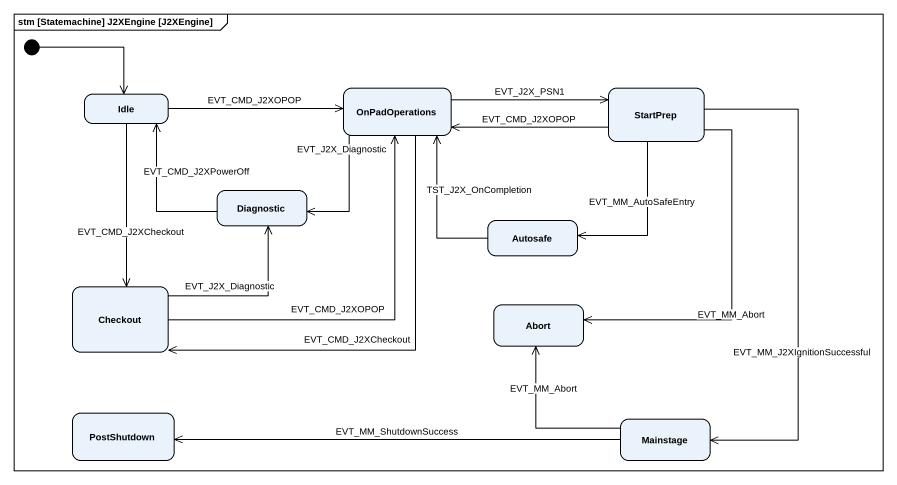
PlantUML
@startuml
mainframe stm [Statemachine] J2XEngine [J2XEngine]
hide empty description
state Idle
state OnPadOperations
state StartPrep
state Diagnostic
state Autosafe
state Checkout
state Abort
state PostShutdown
state Mainstage
[*] --> Idle
Idle -right-> OnPadOperations : EVT_CMD_J2XOPOP
Idle --> Checkout : EVT_CMD_J2XCheckout
OnPadOperations -right-> StartPrep : EVT_J2X_PSN1
OnPadOperations --> Diagnostic : EVT_J2X_Diagnostic
OnPadOperations --> Checkout : EVT_CMD_J2XCheckout
StartPrep -left-> OnPadOperations : EVT_CMD_J2XOPOP
StartPrep --> Autosafe : EVT_MM_AutoSafeEntry
StartPrep --> Abort : EVT_MM_Abort
StartPrep --> Mainstage : EVT_MM_J2XIgnitionSuccessful
Diagnostic -up-> Idle : EVT_CMD_J2XPowerOff
Autosafe -up-> OnPadOperations : TST_J2X_OnCompletion
Checkout -up-> OnPadOperations : EVT_CMD_J2XOPOP
Checkout -up-> Diagnostic : EVT_J2X_Diagnostic
Mainstage -up-> Abort : EVT_MM_Abort
Mainstage -left-> PostShutdown : EVT_MM_ShutdownSuccess
@enduml
